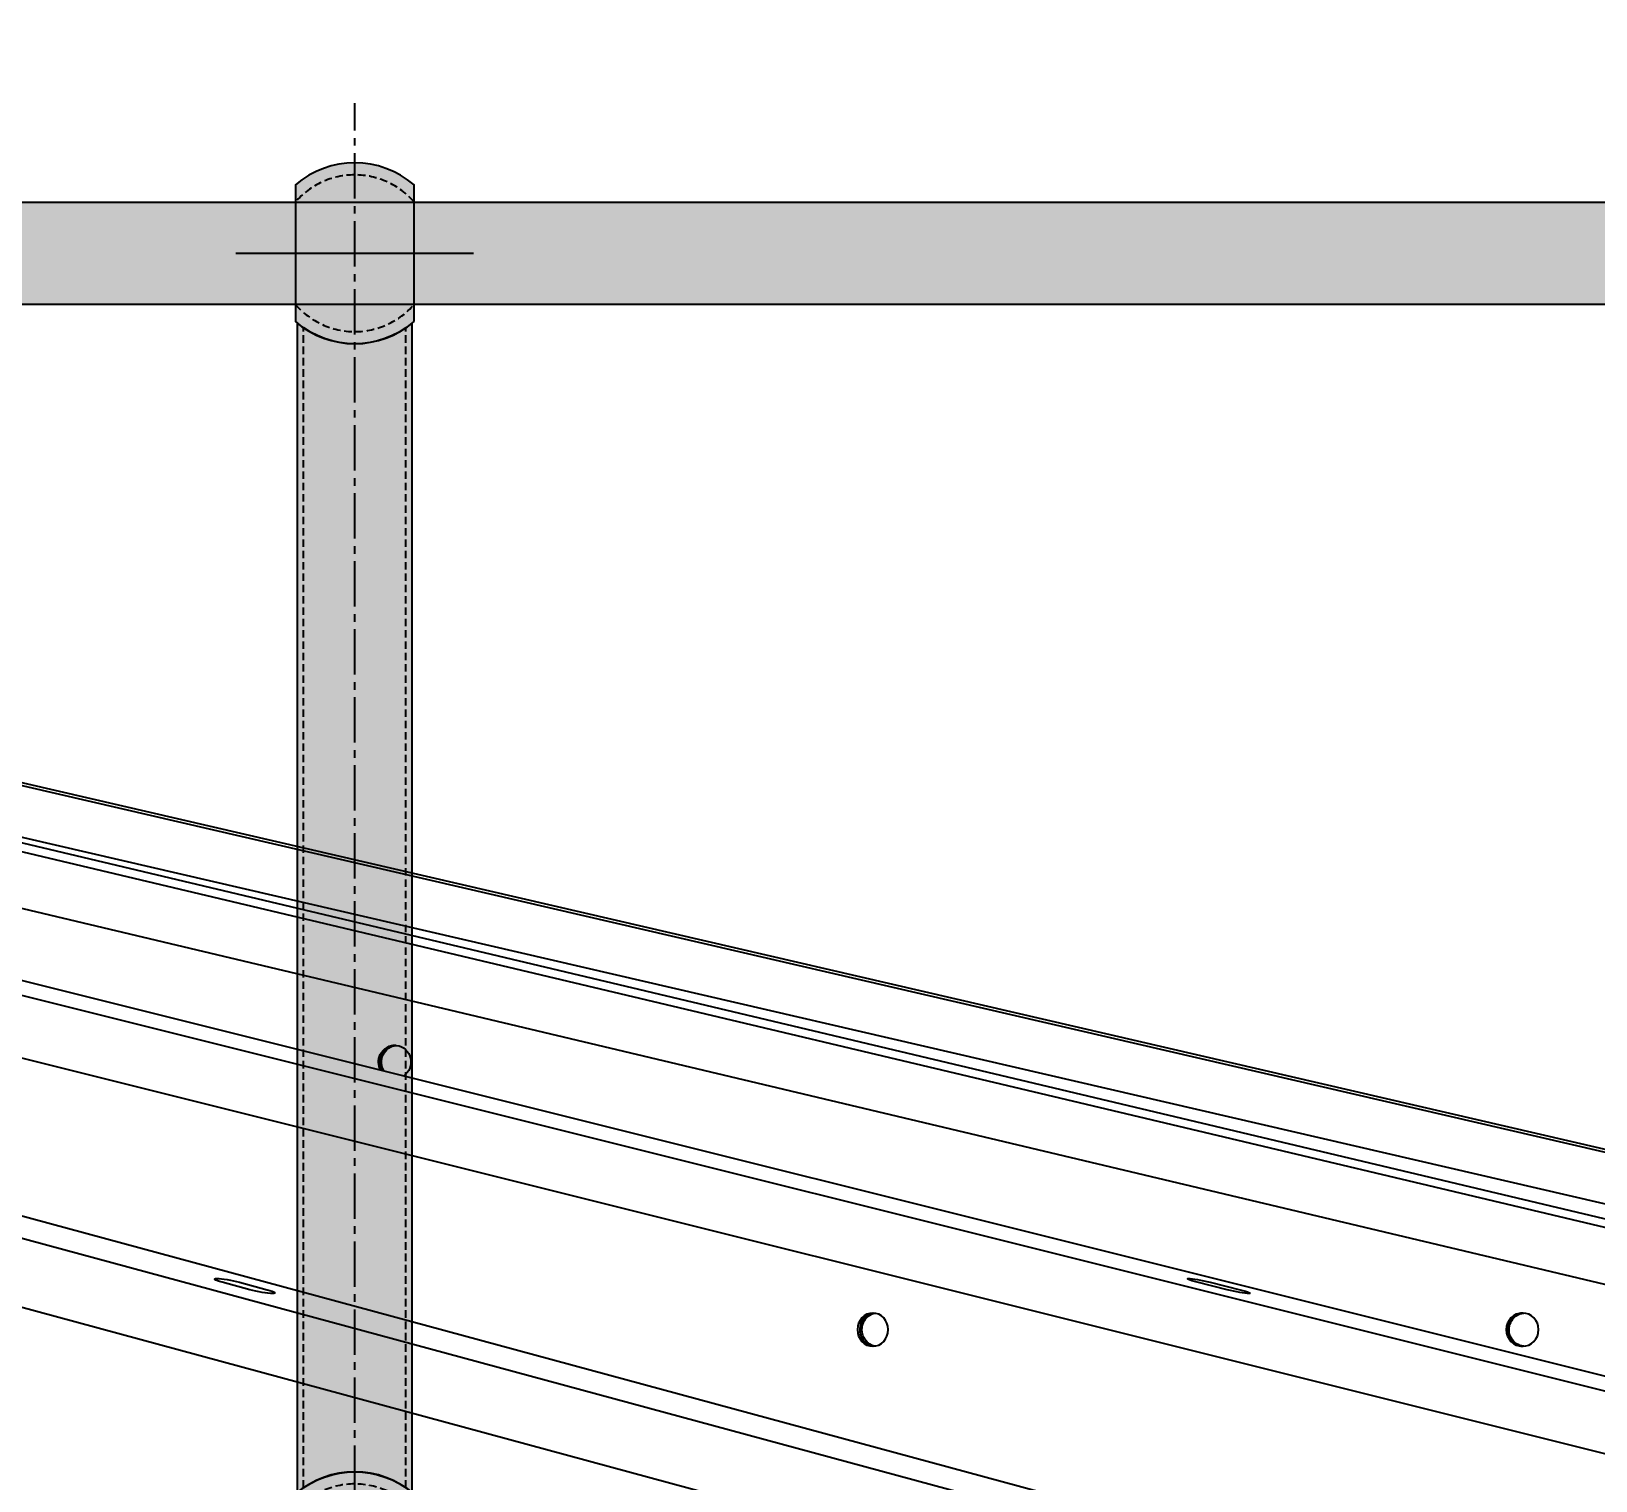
# Model space of a CAD drawing. Header units: millimetres. Extents: x -272986 to 200319, y -34579 to 49604.
# Drawn here: x 12763 to 13420, y 14279 to 14888 of the extents above; entities that cross this region are included whole.
import ezdxf
from ezdxf import colors
from ezdxf.entities.mleader import LeaderData, LeaderLine
from ezdxf.math import Vec2, Vec3

# ---------------------------------------------------------------- set-up
doc = ezdxf.new("R2010")
doc.units = ezdxf.units.MM
doc.linetypes.add('CENTER2', pattern=[28.575000000000003, 19.05, -3.175, 3.175, -3.175])
doc.linetypes.add('HIDDEN2', pattern=[4.762499999999999, 3.175, -1.5875])
doc.layers.get('Defpoints').update_dxf_attribs({"color": 9})
for name, color, linetype in [('X 0001 M', 7, 'Continuous'), ('X 1001 M', 8, 'HIDDEN2'), ('X 2001 M', 1, 'CENTER2'), ('X 3001 D', 5, 'Continuous'), ('X 4001 T', 7, 'Continuous'), ('X 5001 H', 8, 'Continuous')]:
    doc.layers.add(name, color=color, linetype=linetype)
doc.layers.add('X 5999 H', color=7, linetype='Continuous', true_color=0xffffff)
doc.styles.add('BIT STD. 2.5', font='isocpeur.ttf', dxfattribs={"height": 2.5})
doc.styles.add('BIT STD. 3.0', font='isocpeur.ttf', dxfattribs={"height": 2.5})
doc.dimstyles.new('BIT STD. 3.0', dxfattribs={"dimtxt": 3, "dimasz": 3, "dimexe": 1, "dimexo": 0.75, "dimgap": 1, "dimtad": 1, "dimdec": 0, "dimdsep": 46, "dimtxsty": 'BIT STD. 3.0', "dimcen": 0, "dimadec": 0, "dimazin": 0, "dimtfac": 1, "dimtdec": 0, "dimtmove": 0, "dimatfit": 3, "dimfxl": 1, "dimtfill": 1, "dimlwd": -1, "dimlwe": -1, "dimarcsym": 0})

# ---------------------------------------------------------------- blocks, each defined once
blk = doc.blocks.new('A$C79477E6E')
at = {"extrusion": (0, 1, 0)}
for p, q in [((1005.778426295106, 1807.190208002028), (6655.13038112038, 277.5230384637161)), ((6689.092787826947, 277.523038463698), (1039.740833001648, 1807.190208002014)), ((1083.343408352703, 1807.21483543778), (7204.707215990795, 277.5476658994667)), ((7229.581639094551, 277.5476658994485), (1108.217831456437, 1807.214835437764)), ((1134.300195464933, 1807.228758430649), (7576.947563330057, 277.5615888923367)), ((7592.12151198072, 277.5615888923185), (1149.474144115571, 1807.228758430632)), ((1157.385355568429, 1807.235084336009), (7762.676923543022, 277.5679147976971)), ((7767.776764765349, 277.5679147976789), (1162.485196790742, 1807.235084335995)), ((1334.448691796191, 1689.133435874106), (6619.59664632897, 258.0812768213946)), ((1775.685961908388, 1607.919369280638), (7177.416619333144, 258.0812768213946)), ((2524.775437146218, 1453.231355403514), (7558.504774688907, 258.0812768213946)), ((4532.594486681122, 1003.980059078869), (7753.477457252335, 258.0812768213946)), ((5056.499570128759, 714.6485767070899), (5044.868551398231, 717.7978914679061)), ((5052.183531304257, 717.7978914679043), (5063.814550034778, 714.6485767070899)), ((5467.116335484247, 714.6485767070899), (5454.513527644976, 717.7978914679061)), ((5459.871095698098, 717.7978914679043), (5472.473903537353, 714.6485767070899))]:
    blk.add_line(p, q, dxfattribs=at)
at = {"extrusion": (0, 0, -1)}
for centre, major_axis, ratio, start_param, end_param in [((5117.37948517672, 810.348170787991), (-2.975397705995421e-14, 7.000000000000068), 0.972369920397668, -1.117010721276377, 2.572939192040228), ((5118.546711996005, 810.3481707879928), (4.263256414560602e-14, -7.00000000000004), 0.9723699203976691, 2.02458193231342, 3.055744830903585), ((5117.37948517672, 810.348170787991), (6.714628852932947e-13, 6.999999999999969), 0.972369920397668, -2.096207359216063, -1.11701072127646), ((5118.546711996005, 810.3481707879928), (4.307665335545607e-14, -7.000000000000373), 0.9723699203976693, 0.9876974703555543, 2.024581932313419), ((5048.526041351241, 717.7978914678952), (-6.868197010925892, 1.351987359084784), 0.1175366030260321, -1.032515782743913, 2.10907687084588), ((5060.157060081769, 714.648576707079), (6.868197010921877, -1.351987359083995), 0.1175366030260321, -1.032515782743628, 2.109076870846165), ((5318.181233829961, 697.872643616065), (7.549516567451064e-15, -7.000000000000066), 0.9238795325112732, -4.25860337486619, 2.024581932313395), ((5320.094650991796, 697.8726436160687), (1.221245327087672e-14, -6.999999999999673), 0.9238795325112744, 2.024581932313378, 2.993114284786619), ((5591.103556343271, 697.872643616065), (4.662936703425657e-14, -7.000000000000065), 0.972369920397668, -4.258603374866182, 2.024581932313405), ((5592.270783162556, 697.8726436160669), (3.397282455352979e-14, -7.000000000000347), 0.9723699203976692, 2.024581932313377, 3.055744830903857), ((5320.094650991796, 697.8726436160669), (8.881784197001252e-15, -7.000000000000183), 0.9238795325112743, 0.1484783688015745, 2.024581932313395), ((5592.270783162556, 697.8726436160669), (2.398081733190338e-14, -6.999999999999987), 0.9723699203976688, 0.08584782268290647, 2.024581932313415)]:
    blk.add_ellipse(centre, major_axis=major_axis, ratio=ratio, start_param=start_param, end_param=end_param, dxfattribs=at)
for centre, major_axis, ratio, start_param, end_param in [((5117.963098586359, 810.348170787991), (-7.389644451905042e-13, 7.000000000000029), 0.972369920397668, 0.04288435030566173, 1.117010721276291), ((5117.963098586366, 810.3481707879928), (7.522871214860061e-13, -6.999999999999999), 0.972369920397669, -2.024581932313504, -1.016963301344578), ((5117.963098586351, 810.348170787991), (3.108624468950438e-15, 6.999999999999951), 0.9723699203976682, 1.117010721276336, 2.124629352244698), ((5319.137942410885, 697.8726436160669), (-1.432187701766452e-14, 7.000000000000233), 0.9238795325112743, 0.07403432038244988, 1.117010721276429), ((5591.687169752902, 697.872643616065), (-7.23421322845752e-13, 7.000000000000289), 0.972369920397668, 0.04288435030532156, 1.117010721276264), ((5319.137942410885, 697.8726436160669), (6.799005802804459e-13, -7.000000000000086), 0.9238795325112742, -2.024581932313504, -0.07403432037908386), ((5319.137942410871, 697.872643616065), (-6.661338147750939e-15, 7.000000000000138), 0.9238795325112727, 1.117010721276459, 3.067558333209877), ((5591.687169752917, 697.8726436160669), (7.336353746723034e-13, -7.000000000000094), 0.9723699203976691, -2.024581932313517, -0.04288435030336135), ((5591.687169752902, 697.872643616065), (-1.887379141862766e-14, 7.000000000000117), 0.972369920397668, 1.117010721276375, 3.098708303284333)]:
    blk.add_ellipse(centre, major_axis=major_axis, ratio=ratio, start_param=start_param, end_param=end_param)
at = {"extrusion": (0, 0, -0.9999999999999999)}
for centre, major_axis, ratio, start_param, end_param in [((5457.192311671537, 717.7978914678952), (-6.84600424134137, 1.46021434301695), 0.08608504159047531, -1.187192684690881, 1.954399968898912), ((5469.795119510793, 714.648576707079), (6.846004241337365, -1.460214343016097), 0.08608504159047535, -1.187192684690593, 1.9543999688992)]:
    blk.add_ellipse(centre, major_axis=major_axis, ratio=ratio, start_param=start_param, end_param=end_param, dxfattribs=at)
blk = doc.blocks.new('*D706')
at = {"layer": 'Defpoints', "color": 0, "transparency": 16777216}
for p in [(15596.99999999999, 17732.44809638601), (-1.091393642127514e-10, 13630), (15596.99999999999, 13630)]:
    blk.add_point(p, dxfattribs=at)
at = {"layer": 'X 3001 D', "color": 0, "transparency": 16777216}
for p, q in [((-1.091366087574533e-10, 13675), (-1.088844877758586e-10, 17792.44809638601)), ((15596.99999999999, 13675), (15596.99999999999, 17792.44809638601)), ((179.9999999998911, 17732.44809638601), (15416.99999999999, 17732.44809638601))]:
    blk.add_line(p, q, dxfattribs=at)
for points in [[(179.9999999998911, 17762.44809638601), (179.9999999998911, 17702.44809638601), (-1.08888161716256e-10, 17732.44809638601)], [(15416.99999999999, 17762.44809638601), (15416.99999999999, 17702.44809638601), (15596.99999999999, 17732.44809638601)]]:
    blk.add_solid(points, dxfattribs=at)
at = {"layer": 'X 3001 D', "color": 0, "transparency": 16777216, "insert": (7798.499999999942, 17882.44809638601), "char_height": 150, "attachment_point": 5, "style": 'BIT STD. 3.0', "bg_fill": 3, "box_fill_scale": 1.1, "bg_fill_color": 256, "bg_fill_true_color": 13158600, "bg_fill_transparency": 0}
blk.add_mtext('INTERNAL TANK DIAMETER - %%C15597mm (20 PLATES ROUND)', dxfattribs=at)
blk = doc.blocks.new('Heavy Duty - HR Std - front elev')
at = {"layer": 'X 5999 H', "ltscale": 10, "true_color": 0xc7c8ca}
h = blk.add_hatch(color=9, dxfattribs=at)
edge = h.paths.add_edge_path()
edge.add_arc((50.00000000000091, 545.0000000000038), 37.99999999999599, 50.540968735997524, 129.4590312640024, ccw=False)
edge.add_line((74.14999999999964, 574.3390098674099), (74.14999999999964, 1065.660990132583))
edge.add_arc((50.00000000000221, 1094.999999999992), 37.99999999999788, 230.5409687359938, 309.4590312639976, ccw=False)
edge.add_line((25.85000000000036, 1065.660990132586), (25.85000000000218, 574.3390098674099))
edge = h.paths.add_edge_path()
edge.add_line((74.93338984173715, 1066.323771674084), (74.93338984173715, 1123.676228325916))
edge.add_arc((50.00000000000091, 1095.000000000001), 37.99999999999988, 48.99371303907665, 131.0062869609233)
edge.add_line((25.06661015826467, 1123.676228325916), (25.06661015826467, 1066.323771674084))
edge.add_arc((50.00000000000091, 1094.999999999999), 37.99999999999988, 228.9937130390767, 311.0062869609233)
edge = h.paths.add_edge_path()
edge.add_arc((50, 544.9999999999958), 37.99999999999621, 230.540968735996, 309.459031264004, ccw=False)
edge.add_line((25.85000000000036, 515.6609901325901), (25.85000000000036, -25))
edge.add_line((25.85000000000036, -25), (-25, -25))
edge.add_line((-25, -25), (-25, 40))
edge.add_line((-25, 40), (25.85000000000036, 40))
edge.add_line((25.85000000000036, 40), (25.85000000000036, -25))
edge.add_line((25.85000000000036, -25), (74.14999999999964, -25))
edge.add_line((74.14999999999964, -25), (125, -25))
edge.add_line((125, -25), (125, 40))
edge.add_line((125, 40), (74.14999999999964, 40))
edge.add_line((74.14999999999964, 40), (74.14999999999964, -25))
edge.add_line((74.14999999999964, -25), (74.14999999999964, 515.6609901325901))
edge = h.paths.add_edge_path()
edge.add_line((74.93338984173715, 516.3237716740841), (74.93338984173715, 573.6762283259159))
edge.add_arc((50.00000000000091, 545.0000000000013), 37.99999999999979, 48.99371303907655, 131.0062869609235)
edge.add_line((25.06661015826467, 573.6762283259159), (25.06661015826467, 516.3237716740841))
edge.add_arc((50.00000000000091, 544.9999999999987), 37.99999999999979, 228.9937130390765, 311.0062869609234)
edge = h.paths.add_edge_path(flags=16)
edge.add_arc((100, 0), 9, 0, 360)
edge = h.paths.add_edge_path(flags=16)
edge.add_arc((0, 0), 9, 0, 360)
at = {"layer": 'X 0001 M'}
for points in [[(74.93338984173715, 1066.323771674084), (74.93338984173715, 1123.676228325916, 0.3739472142884485), (25.06661015826467, 1123.676228325916), (25.06661015826467, 1066.323771674084, 0.3739472142884484)], [(25.85000000000218, 574.3390098674099, -0.3586331317842767), (74.14999999999964, 574.3390098674099), (74.14999999999964, 1065.660990132583, -0.3586331317842717), (25.85000000000036, 1065.660990132586)], [(74.93338984173715, 516.3237716740841), (74.93338984173715, 573.6762283259159, 0.3739472142884485), (25.06661015826467, 573.6762283259159), (25.06661015826467, 516.3237716740841, 0.3739472142884484)]]:
    blk.add_lwpolyline(points, format="xyb", close=True, dxfattribs=at)
at = {"layer": 'X 0001 M', "ltscale": 10}
blk.add_lwpolyline([(74.14999999999964, 515.6609901325901, -0.3586331317842913), (25.85000000000036, 515.6609901325901), (25.85000000000036, -25), (-25, -25), (-25, 40), (25.85000000000036, 40), (25.85000000000036, -25), (74.14999999999964, -25), (125, -25), (125, 40), (74.14999999999964, 40), (74.14999999999964, -25)], format="xyb", close=True, dxfattribs=at)
for centre in [(0, 0), (100, 0)]:
    blk.add_circle(centre, 9, dxfattribs=at)
at = {"layer": 'X 1001 M'}
for p, q in [((28.50000000000182, 576.332890067788), (28.50000000000182, 1063.667109932212)), ((71.49999999999818, 576.332890067788), (71.49999999999818, 1063.667109932212)), ((28.5, -25), (28.5, 513.667109932212)), ((71.5, -25), (71.5, 513.667109932212))]:
    blk.add_line(p, q, dxfattribs=at)
blk.add_lwpolyline([(74.14999999999964, 40), (25.85000000000036, 40)], dxfattribs=at)
for centre, start, end in [((50.00000000000182, 1095), 40.77111638008072, 139.2288836199193), ((50.00000000000182, 1095), 220.7711163800807, 319.2288836199193), ((50.00000000000182, 545), 40.77111638008072, 139.2288836199193), ((50.00000000000182, 545), 220.7711163800807, 319.2288836199193)]:
    blk.add_arc(centre, 32.923, start, end, dxfattribs=at)
at = {"layer": 'X 2001 M'}
blk.add_line((50, -25), (50.00000000000182, 1158), dxfattribs=at)
at = {"layer": 'X 2001 M', "ltscale": 10}
for p, q in [((0.0666101582646661, 1095), (99.93338984173715, 1095)), ((0.0666101582646661, 545), (99.93338984173715, 545)), ((1.818989403545856e-12, 17), (1.818989403545856e-12, -17)), ((99.99999999999818, 17), (99.99999999999818, -17)), ((-17, 0), (17, 0)), ((117, 0), (83, 0))]:
    blk.add_line(p, q, dxfattribs=at)

msp = doc.modelspace()

# ---------------------------------------------------------------- hatches: boundary and pattern name
at = {"layer": 'X 5999 H', "true_color": 0xc7c8ca}
h = msp.add_hatch(color=9, dxfattribs=at)
h.dxf.hatch_style = 1
edge = h.paths.add_edge_path()
edge.add_line((129.7083314060146, 14816.62214799581), (15668.49627921, 14816.62214799581))
edge.add_arc((15668.49627921, 14795.12214799581), 21.5, -90, 90, ccw=False)
edge.add_line((15668.49627921, 14773.62214799581), (129.7083314060146, 14773.62214799581))
edge.add_arc((129.7083314060146, 14795.12214799581), 21.5, 90, 270, ccw=False)

# ---------------------------------------------------------------- linework, layer by layer
msp.add_lwpolyline([(129.7083314060146, 14816.62214799581), (15668.49627921, 14816.62214799581, -0.9999999999999999), (15668.49627921, 14773.62214799581), (129.7083314060146, 14773.62214799581, -0.9999999999999999)], format="xyb", close=True)

# ---------------------------------------------------------------- block references
at = {"layer": 'X 5001 H', "color": 252}
msp.add_blockref('A$C79477E6E', (7798.499999999898, 13645), dxfattribs=at)

# ---------------------------------------------------------------- next in the draw order: dimensions: what is measured, and where the dimension line sits
at = {"layer": 'X 3001 D'}
dim = msp.add_linear_dim(base=(15596.99999999999, 17732.44809638601), p1=(-1.091393642127514e-10, 13630), p2=(15596.99999999999, 13630), text='INTERNAL TANK DIAMETER - %%C<>mm (20 PLATES ROUND)', dimstyle='BIT STD. 3.0', dxfattribs=at)
dim.commit()
dim.dimension.update_dxf_attribs({"geometry": '*D706', "text_midpoint": (7798.499999999942, 17882.44809638601)})

# ---------------------------------------------------------------- next in the draw order: block references
at = {"layer": 'X 0001 M'}
msp.add_blockref('Heavy Duty - HR Std - front elev', (12849.05636342618, 13700.12214799581), dxfattribs=at)

# ---------------------------------------------------------------- next in the draw order: leaders
at = {"layer": 'X 4001 T'}
ml = msp.add_multileader_mtext('Standard', dxfattribs=at)
ml.set_content('\\pxsm1.15;PERIMETER 2 TIER HANDRAILING TO THE FULL CIRCUMFERENCE OF THE ROOF.\\P(GALV.^I- REFER TO NOTES COLUMN)', color=256, style='BIT STD. 2.5')
ml.set_leader_properties(color=150)
ml.build(insert=Vec2(0, 0))
ml.multileader.update_dxf_attribs({"text_left_attachment_type": 2, "text_right_attachment_type": 2, "dogleg_length": 3, "arrow_head_size": 150, "scale": 60})
ctx = ml.context
ctx.base_point, ctx.scale, ctx.char_height, ctx.arrow_head_size, ctx.landing_gap_size, ctx.plane_origin = Vec3(9707.84575283472, 16572.62908057254), 60, 150, 150, 60, Vec3(14632.82418822104, 17242.74119747708)
ctx.left_attachment, ctx.right_attachment, ctx.text_align_type = 2, 2, 2
notes = []
notes.append((ctx, [(0, (1, 1, 0), (13667.84575283472, 16572.62908057254), (-1, 0), 180, [(0, [(14646.9754121014, 14800.39939443491)], 0, [])])]))
ctx.mtext.insert, ctx.mtext.width, ctx.mtext.defined_height, ctx.mtext.alignment, ctx.mtext.flow_direction = Vec3(13427.84575283472, 16967.62908057254), 3866.662103078794, 1362.970936081278, 3, 5
ctx.mtext.has_bg_fill, ctx.mtext.bg_color, ctx.mtext.bg_scale_factor, ctx.mtext.bg_transparency, ctx.mtext.use_window_bg_color = 1, -1073741824, 1.25, 0, 1
for ctx, leaders in notes:
    for number, flags, end, landing, length, lines in leaders:
        leader = LeaderData()
        leader.index, (leader.has_last_leader_line, leader.has_dogleg_vector, leader.attachment_direction) = number, flags
        leader.last_leader_point, leader.dogleg_vector, leader.dogleg_length = Vec3(end), Vec3(landing), length
        for number, points, colour, breaks in lines:
            line = LeaderLine()
            line.index, line.vertices, line.color, line.breaks = number, Vec3.list(points), colors.encode_raw_color(colour), breaks
            leader.lines.append(line)
        ctx.leaders.append(leader)

doc.saveas('drawing.dxf')
